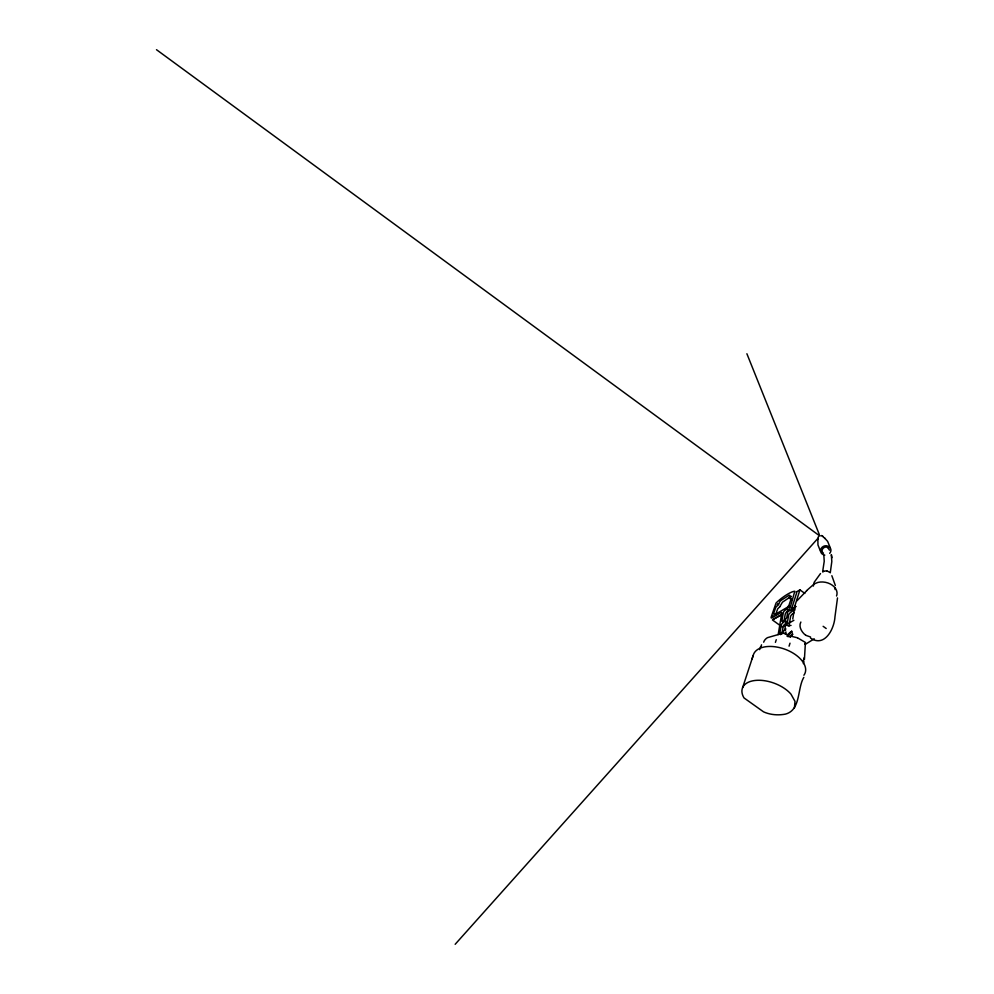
<?xml version="1.0" encoding="UTF-8"?>
<svg xmlns="http://www.w3.org/2000/svg" width="994" height="994" viewBox="0 0 994 994"><rect width="100%" height="100%" fill="white"/><g stroke="black" fill="none" stroke-linecap="round" stroke-linejoin="round"><path stroke-width="1.49" d="M829.456 550.154L827.865 547.595M817.863 539.618L817.963 544.936L820.398 551.049M831.99 557.671L831.332 554.615L831.816 561.523L830.263 572.842M804.419 659.594L805.413 642.435L797.474 637.8M790.392 636.893L792.628 634.334L791.696 631.227L789.621 632.743A4.684 1.826 -54.4 0 1 787.236 634.955L787.397 636.396L790.392 636.905L792.628 634.334M805.463 643.143L805.239 644.385L814.235 638.819M835.072 589.541L835.246 588.063M837.507 597.916L834.972 616.765C834.252 629.202 824.461 647.74 810.483 638.024M822.672 571.538L824.225 561.299L823.852 555.472M788.987 626.282L790.541 616.702A2.1 0.82 -54.1 0 1 792.143 614.23L794.194 612.652M791.597 610.192L792.019 607.595M792.765 619.026L794.877 605.93M782.129 632.693L783.11 626.804A2.1 0.82 -54.3 0 1 784.726 624.319L786.925 622.642M784.092 620.915L785.198 614.255A2.087 0.795 -54.2 0 1 787.074 611.621L789.174 610.403M813.365 586.075L814.161 582.31L820.497 573.55M791.149 598.947L791.945 599.767M794.715 610.428L794.653 609.036M792.044 607.446L796.716 592.673L796.169 592.051L799.934 589.852L804.829 593.406M794.417 707.976L795.014 701.391L790.938 694.098A27.857 15.419 19.8 0 0 756.012 680.381A27.857 15.419 19.8 0 0 744.021 697.937L763.541 711.841C770.226 714.872 778.116 715.506 785.347 714.139C800.99 710.163 797.113 688.444 803.823 677.336M803.314 660.761L804.332 657.444M803.363 663.632L803.96 661.631M790.006 643.18L789.062 646.175M799.934 589.852L794.43 607.247L791.845 608.738M775.407 642.372L776.264 639.714M760.621 646.672L759.652 649.629M761.541 644.82L760.683 647.467M742.593 687.711L753.179 655.518A27.422 15.581 19.5 0 1 785.894 649.579A27.422 15.581 19.5 0 1 803.91 675.237M751.998 659.084L753.179 655.518M775.531 614.888L777.681 608.862L779.781 606.738M805.227 644.348L804.916 643.565M785.931 631.886L785.297 633.973L784.154 633.588A2.125 0.82 -54.4 0 0 782.986 633.19L767.443 637.676A21.359 12.263 19.3 0 0 763.678 642.186M795.001 608.055L795.772 606.464M800.866 622.045C798.269 626.642 801.885 632.457 805.736 635.29M791.696 631.227L791.199 632.109A7.045 2.746 -54.4 0 1 788.366 635.514L787.397 636.396M785.745 633.103L785.769 634.147L787.36 634.594M785.707 628.581L785.509 630.295M822.895 571.985L823.653 571.326M779.781 606.725L782.44 602.215L788.901 597.841M455.165 944.3L817.876 538.4M796.952 600.823L806.78 590.622M806.556 590.672L814.26 583.888L817.913 582.422A13.705 9.965 10.8 0 1 832.376 585.267A13.705 9.965 10.8 0 1 836.538 596.002M788.689 634.88L789.671 633.936L788.702 634.582M795.796 606.415L790.59 610.44A2.1 0.808 -54.1 0 1 789.447 610.092L794.802 591.231C790.416 591.418 780.178 598.736 776.066 603.01L771.17 617.088A2.063 0.783 -54.3 0 0 771.94 617.858L780.949 612.639A2.087 0.795 -54.2 0 1 781.793 613.174L778.277 634.023A2.112 0.82 -54.5 0 1 778.078 634.657M794.566 609.446L790.193 612.813A2.1 0.808 -54.1 0 0 788.59 615.286L787.012 624.866A2.112 0.82 -54.3 0 0 787.41 625.586L791.013 625.425M780.389 634.619L782.452 633.439M782.353 614.217L772.413 619.945L780.949 626.096M786.813 611.645L789.137 610.291M781.582 614.777L773.121 619.299M782.166 626.978L786.068 624.754M788.677 623.275L793.883 620.318M823.964 571.152L826.784 570.842M810.545 637.005L805.749 635.303M790.454 636.085L797.461 637.788M826.809 570.854L829.244 572.084M828.014 547.682C824.598 545.023 819.491 550.626 823.492 553.248M823.131 626.307L826.188 628.519M822.001 535.741L822.746 536.288M156.493 49.7L819.951 536.089M824.262 537.63L827.629 541.382L830.139 547.483M824.212 537.555L824.821 538.475M746.892 353.74L819.367 534.648M831.841 575.7L835.345 585.491M829.692 553.36A5.206 4.697 -13.1 0 0 830.624 548.676L829.095 546.725L826.673 545.781A5.206 4.697 -13.1 0 0 820.646 549.819A5.206 4.697 -13.1 0 0 824.809 555.137M818.373 539.208A2.659 2.41 -13.2 0 1 818.074 538.375M818.124 537.493A2.659 2.41 -13.2 0 1 818.522 536.661M821.081 535.542A2.659 2.41 -13.2 0 1 823.218 537.108M789.248 606.34L788.354 607.346L789.248 606.34M790.976 596.338L790.081 597.344L790.976 596.338M778.24 603.793L777.37 604.787L778.24 603.793M772.897 615.82L772.027 616.802L772.897 615.82M786.105 621.598L784.887 628.953A2.112 0.82 -54.4 0 1 783.272 631.451L781.06 633.141A2.112 0.82 -54.4 0 1 779.93 632.756L781.16 625.388A2.1 0.808 -54.3 0 1 782.775 622.915L784.962 621.225A2.112 0.808 -54.3 0 1 786.105 621.598M788.093 609.533L786.863 617.038A2.1 0.808 -54.2 0 1 785.248 619.523L783.061 621.2A2.1 0.808 -54.3 0 1 781.918 620.84L783.26 612.863A2.087 0.795 -54.2 0 1 785.136 610.217L787.236 608.999A2.087 0.795 -54.1 0 1 788.093 609.533M773.605 613.559L774.612 614.764L787.323 607.297A5.293 2.013 -54.1 0 0 789.062 605.035L791.05 599.047A2.075 0.795 -54 0 0 790.267 598.226L790.019 598.376A2.075 0.795 -53.9 0 1 789.236 597.556L789.683 596.139A2.075 0.783 -54 0 0 788.913 595.331L781.011 600.426A2.063 0.783 -54.1 0 0 779.371 602.612L779.035 603.569A2.063 0.77 -54.1 0 1 777.383 605.756L777.146 605.918A2.063 0.783 -54.2 0 0 775.506 608.092L773.605 613.559"/></g></svg>
